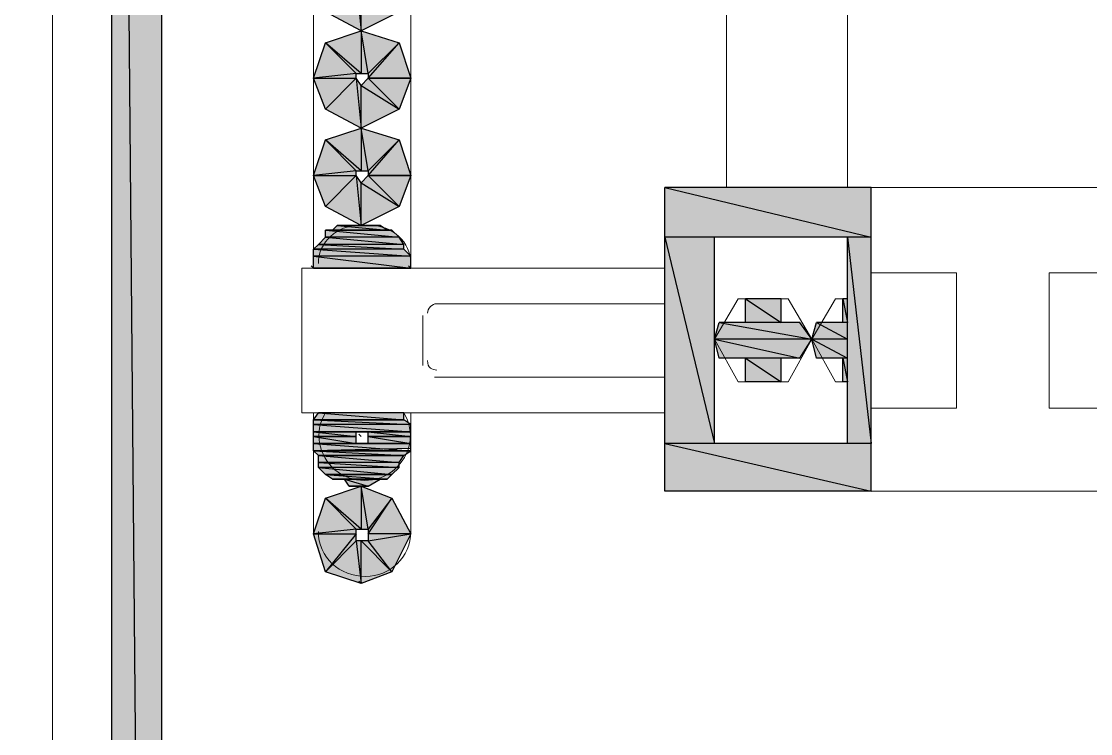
# Model space of a CAD drawing. Header units: millimetres. Extents: x 50 to 186, y -32 to 33.
# Drawn here: x 116.082 to 116.711, y -11.25 to -10.831 of the extents above; entities that cross this region are included whole.
import ezdxf

# ---------------------------------------------------------------- set-up
doc = ezdxf.new("R2010")
doc.units = ezdxf.units.MM
doc.layers.add('Prumada Eletrica', color=40, linetype='Continuous', lineweight=30)

msp = doc.modelspace()

# ---------------------------------------------------------------- hatches: boundary and pattern name
at = {"layer": 'Prumada Eletrica', "true_color": 0x000007}
h = msp.add_hatch(color=7, dxfattribs=at)
h.paths.add_polyline_path([(116.16438, -9.68853), (116.13505, -9.68853), (116.16438, -13.03237)])
h.paths.add_polyline_path([(116.13505, -9.68853), (116.16438, -13.03237), (116.13505, -13.03237)])
h = msp.add_hatch(color=7, dxfattribs=at)
h.paths.add_polyline_path([(116.26076, -10.82549), (116.27892, -10.80734), (116.28171, -10.83667)])
h.paths.add_polyline_path([(116.27892, -10.80734), (116.28171, -10.83667), (116.28171, -10.81153)])
h.paths.add_polyline_path([(116.28171, -10.83667), (116.28171, -10.81153), (116.30406, -10.82549)])
h.paths.add_polyline_path([(116.28171, -10.81153), (116.30406, -10.82549), (116.2859, -10.80734)])
h.paths.add_polyline_path([(116.30406, -10.82549), (116.2859, -10.80734), (116.31104, -10.80734)])
h = msp.add_hatch(color=7, dxfattribs=at)
h.paths.add_polyline_path([(116.31104, -10.8646), (116.2859, -10.8646), (116.30406, -10.84365)])
h.paths.add_polyline_path([(116.2859, -10.8646), (116.30406, -10.84365), (116.2859, -10.86181)])
h.paths.add_polyline_path([(116.30406, -10.84365), (116.2859, -10.86181), (116.28171, -10.83667)])
h.paths.add_polyline_path([(116.2859, -10.86181), (116.28171, -10.83667), (116.28171, -10.86181)])
h.paths.add_polyline_path([(116.28171, -10.83667), (116.28171, -10.86181), (116.26076, -10.84365)])
h.paths.add_polyline_path([(116.28171, -10.86181), (116.26076, -10.84365), (116.27892, -10.86181)])
h.paths.add_polyline_path([(116.26076, -10.84365), (116.27892, -10.86181), (116.25378, -10.8646)])
h.paths.add_polyline_path([(116.27892, -10.86181), (116.25378, -10.8646), (116.27892, -10.8646)])
h.paths.add_polyline_path([(116.25378, -10.8646), (116.27892, -10.8646), (116.26076, -10.88276)])
h = msp.add_hatch(color=7, dxfattribs=at)
h.paths.add_polyline_path([(116.26076, -10.88276), (116.27892, -10.8646), (116.28171, -10.89394)])
h.paths.add_polyline_path([(116.27892, -10.8646), (116.28171, -10.89394), (116.28171, -10.86879)])
h.paths.add_polyline_path([(116.28171, -10.89394), (116.28171, -10.86879), (116.30406, -10.88276)])
h.paths.add_polyline_path([(116.28171, -10.86879), (116.30406, -10.88276), (116.2859, -10.8646)])
h.paths.add_polyline_path([(116.30406, -10.88276), (116.2859, -10.8646), (116.31104, -10.8646)])
h = msp.add_hatch(color=7, dxfattribs=at)
h.paths.add_polyline_path([(116.31104, -10.92187), (116.2859, -10.92187), (116.30406, -10.90092)])
h.paths.add_polyline_path([(116.2859, -10.92187), (116.30406, -10.90092), (116.2859, -10.91908)])
h.paths.add_polyline_path([(116.30406, -10.90092), (116.2859, -10.91908), (116.28171, -10.89394)])
h.paths.add_polyline_path([(116.2859, -10.91908), (116.28171, -10.89394), (116.28171, -10.91908)])
h.paths.add_polyline_path([(116.28171, -10.89394), (116.28171, -10.91908), (116.26076, -10.90092)])
h.paths.add_polyline_path([(116.28171, -10.91908), (116.26076, -10.90092), (116.27892, -10.91908)])
h.paths.add_polyline_path([(116.26076, -10.90092), (116.27892, -10.91908), (116.25378, -10.92187)])
h.paths.add_polyline_path([(116.27892, -10.91908), (116.25378, -10.92187), (116.27892, -10.92187)])
h.paths.add_polyline_path([(116.25378, -10.92187), (116.27892, -10.92187), (116.26076, -10.94003)])
h = msp.add_hatch(color=7, dxfattribs=at)
h.paths.add_polyline_path([(116.26076, -10.94003), (116.27892, -10.92187), (116.28171, -10.9512)])
h.paths.add_polyline_path([(116.27892, -10.92187), (116.28171, -10.9512), (116.28171, -10.92606)])
h.paths.add_polyline_path([(116.28171, -10.9512), (116.28171, -10.92606), (116.30406, -10.94003)])
h.paths.add_polyline_path([(116.28171, -10.92606), (116.30406, -10.94003), (116.2859, -10.92187)])
h.paths.add_polyline_path([(116.30406, -10.94003), (116.2859, -10.92187), (116.31104, -10.92187)])
h = msp.add_hatch(color=7, dxfattribs=at)
h.paths.add_polyline_path([(116.58201, -10.92885), (116.4605, -10.92885), (116.58201, -10.95819)])
h.paths.add_polyline_path([(116.4605, -10.92885), (116.58201, -10.95819), (116.4605, -10.95819)])
h = msp.add_hatch(color=7, dxfattribs=at)
h.paths.add_polyline_path([(116.29289, -10.9512), (116.26774, -10.9512), (116.29708, -10.954)])
h.paths.add_polyline_path([(116.26774, -10.9512), (116.29708, -10.954), (116.26495, -10.954)])
h = msp.add_hatch(color=7, dxfattribs=at)
h.paths.add_polyline_path([(116.30406, -10.95819), (116.26076, -10.95819), (116.30685, -10.96238)])
h.paths.add_polyline_path([(116.26076, -10.95819), (116.30685, -10.96238), (116.25657, -10.96238)])
h = msp.add_hatch(color=7, dxfattribs=at)
h.paths.add_polyline_path([(116.29987, -10.954), (116.26076, -10.954), (116.30406, -10.95819)])
h.paths.add_polyline_path([(116.26076, -10.954), (116.30406, -10.95819), (116.26076, -10.95819)])
h = msp.add_hatch(color=7, dxfattribs=at)
h.paths.add_polyline_path([(116.48983, -10.95819), (116.4605, -10.95819), (116.48983, -11.0797)])
h.paths.add_polyline_path([(116.4605, -10.95819), (116.48983, -11.0797), (116.4605, -11.0797)])
h = msp.add_hatch(color=7, dxfattribs=at)
h.paths.add_polyline_path([(116.58201, -10.95819), (116.56805, -10.95819), (116.58201, -11.0797)])
h.paths.add_polyline_path([(116.56805, -10.95819), (116.58201, -11.0797), (116.56805, -11.0797)])
h = msp.add_hatch(color=7, dxfattribs=at)
h.paths.add_polyline_path([(116.30685, -10.96238), (116.25657, -10.96238), (116.30685, -10.96517)])
h.paths.add_polyline_path([(116.25657, -10.96238), (116.30685, -10.96517), (116.25378, -10.96517)])
h = msp.add_hatch(color=7, dxfattribs=at)
h.paths.add_polyline_path([(116.30685, -10.96517), (116.25378, -10.96517), (116.31104, -10.96936)])
h.paths.add_polyline_path([(116.25378, -10.96517), (116.31104, -10.96936), (116.25378, -10.96936)])
h = msp.add_hatch(color=7, dxfattribs=at)
h.paths.add_polyline_path([(116.31104, -10.96936), (116.25378, -10.96936), (116.31104, -10.97634)])
h.paths.add_polyline_path([(116.25378, -10.96936), (116.31104, -10.97634), (116.25378, -10.97634)])
h.paths.add_polyline_path([(116.31104, -10.97634), (116.25378, -10.97634)])
h.paths.add_polyline_path([(116.25378, -10.97634), (116.31104, -10.97634)])
h = msp.add_hatch(color=7, dxfattribs=at)
h.paths.add_polyline_path([(116.52894, -10.9945), (116.50799, -10.9945), (116.52894, -11.00847)])
h.paths.add_polyline_path([(116.50799, -10.9945), (116.52894, -11.00847), (116.50799, -11.00847)])
h = msp.add_hatch(color=7, dxfattribs=at)
h.paths.add_polyline_path([(116.56805, -10.9945), (116.56525, -10.9945), (116.56805, -11.00847)])
h.paths.add_polyline_path([(116.56525, -10.9945), (116.56805, -11.00847), (116.56525, -11.00847)])
h = msp.add_hatch(color=7, dxfattribs=at)
h.paths.add_polyline_path([(116.54011, -11.00847), (116.49262, -11.00847), (116.5471, -11.01825)])
h.paths.add_polyline_path([(116.49262, -11.00847), (116.5471, -11.01825), (116.48983, -11.01825)])
h = msp.add_hatch(color=7, dxfattribs=at)
h.paths.add_polyline_path([(116.56805, -11.00847), (116.54989, -11.00847), (116.56805, -11.01825)])
h.paths.add_polyline_path([(116.54989, -11.00847), (116.56805, -11.01825), (116.5471, -11.01825)])
h = msp.add_hatch(color=7, dxfattribs=at)
h.paths.add_polyline_path([(116.5471, -11.01825), (116.48983, -11.01825), (116.54011, -11.02942)])
h.paths.add_polyline_path([(116.48983, -11.01825), (116.54011, -11.02942), (116.49262, -11.02942)])
h = msp.add_hatch(color=7, dxfattribs=at)
h.paths.add_polyline_path([(116.56805, -11.01825), (116.5471, -11.01825), (116.56805, -11.02942)])
h.paths.add_polyline_path([(116.5471, -11.01825), (116.56805, -11.02942), (116.54989, -11.02942)])
h = msp.add_hatch(color=7, dxfattribs=at)
h.paths.add_polyline_path([(116.52894, -11.02942), (116.50799, -11.02942), (116.52894, -11.04339)])
h.paths.add_polyline_path([(116.50799, -11.02942), (116.52894, -11.04339), (116.50799, -11.04339)])
h = msp.add_hatch(color=7, dxfattribs=at)
h.paths.add_polyline_path([(116.56805, -11.02942), (116.56525, -11.02942), (116.56805, -11.04339)])
h.paths.add_polyline_path([(116.56525, -11.02942), (116.56805, -11.04339), (116.56525, -11.04339)])
h = msp.add_hatch(color=7, dxfattribs=at)
h.paths.add_polyline_path([(116.30685, -11.06155), (116.25657, -11.06155), (116.30685, -11.06574)])
h.paths.add_polyline_path([(116.25657, -11.06155), (116.30685, -11.06574), (116.25378, -11.06574)])
h.paths.add_polyline_path([(116.30685, -11.06574), (116.25378, -11.06574)])
h.paths.add_polyline_path([(116.25378, -11.06574), (116.30685, -11.06574)])
h = msp.add_hatch(color=7, dxfattribs=at)
h.paths.add_polyline_path([(116.30685, -11.06574), (116.25378, -11.06574), (116.31104, -11.06853)])
h.paths.add_polyline_path([(116.25378, -11.06574), (116.31104, -11.06853), (116.25378, -11.06853)])
h = msp.add_hatch(color=7, dxfattribs=at)
h.paths.add_polyline_path([(116.31104, -11.06853), (116.25378, -11.06853), (116.31104, -11.07272)])
h.paths.add_polyline_path([(116.25378, -11.06853), (116.31104, -11.07272), (116.25378, -11.07272)])
h.paths.add_polyline_path([(116.31104, -11.07272), (116.25378, -11.07272)])
h.paths.add_polyline_path([(116.25378, -11.07272), (116.31104, -11.07272)])
h.paths.add_polyline_path([(116.31104, -11.07272), (116.28171, -11.07272)])
h.paths.add_polyline_path([(116.31104, -11.07272), (116.28171, -11.07272)])
h = msp.add_hatch(color=7, dxfattribs=at)
h.paths.add_polyline_path([(116.27892, -11.07272), (116.25378, -11.07272)])
h.paths.add_polyline_path([(116.27892, -11.07272), (116.25378, -11.07272), (116.28171, -11.07272)])
h = msp.add_hatch(color=7, dxfattribs=at)
h.paths.add_polyline_path([(116.27892, -11.07272), (116.25378, -11.07272), (116.27892, -11.07551)])
h.paths.add_polyline_path([(116.25378, -11.07272), (116.27892, -11.07551), (116.25378, -11.07551)])
h.paths.add_polyline_path([(116.27892, -11.07551), (116.25378, -11.07551)])
h.paths.add_polyline_path([(116.25378, -11.07551), (116.27892, -11.07551)])
h = msp.add_hatch(color=7, dxfattribs=at)
h.paths.add_polyline_path([(116.27892, -11.07551), (116.25378, -11.07551), (116.27892, -11.0797)])
h.paths.add_polyline_path([(116.25378, -11.07551), (116.27892, -11.0797), (116.25378, -11.0797)])
h = msp.add_hatch(color=7, dxfattribs=at)
h.paths.add_polyline_path([(116.31104, -11.07272), (116.2859, -11.07272), (116.31104, -11.07551)])
h.paths.add_polyline_path([(116.2859, -11.07272), (116.31104, -11.07551), (116.2859, -11.07551)])
h = msp.add_hatch(color=7, dxfattribs=at)
h.paths.add_polyline_path([(116.31104, -11.07551), (116.2859, -11.07551), (116.31104, -11.0797)])
h.paths.add_polyline_path([(116.2859, -11.07551), (116.31104, -11.0797), (116.2859, -11.0797)])
h = msp.add_hatch(color=7, dxfattribs=at)
h.paths.add_polyline_path([(116.28171, -11.0797), (116.25378, -11.0797)])
h.paths.add_polyline_path([(116.28171, -11.0797), (116.25378, -11.0797), (116.27892, -11.0797)])
h = msp.add_hatch(color=7, dxfattribs=at)
h.paths.add_polyline_path([(116.31104, -11.0797), (116.25378, -11.0797), (116.31104, -11.08389)])
h.paths.add_polyline_path([(116.25378, -11.0797), (116.31104, -11.08389), (116.25378, -11.08389)])
h.paths.add_polyline_path([(116.31104, -11.08389), (116.25378, -11.08389)])
h.paths.add_polyline_path([(116.25378, -11.08389), (116.31104, -11.08389), (116.31104, -11.0825)])
h = msp.add_hatch(color=7, dxfattribs=at)
h.paths.add_polyline_path([(116.31104, -11.08389), (116.25378, -11.08389), (116.30685, -11.08669)])
h.paths.add_polyline_path([(116.25378, -11.08389), (116.30685, -11.08669), (116.25657, -11.08669)])
h.paths.add_polyline_path([(116.30685, -11.08669), (116.25657, -11.08669)])
h.paths.add_polyline_path([(116.25657, -11.08669), (116.30685, -11.08669)])
h = msp.add_hatch(color=7, dxfattribs=at)
h.paths.add_polyline_path([(116.58201, -11.0797), (116.4605, -11.0797), (116.58201, -11.10764)])
h.paths.add_polyline_path([(116.4605, -11.0797), (116.58201, -11.10764), (116.4605, -11.10764)])
h = msp.add_hatch(color=7, dxfattribs=at)
h.paths.add_polyline_path([(116.30685, -11.08669), (116.25657, -11.08669), (116.30406, -11.09088)])
h.paths.add_polyline_path([(116.25657, -11.08669), (116.30406, -11.09088), (116.25657, -11.09088)])
h = msp.add_hatch(color=7, dxfattribs=at)
h.paths.add_polyline_path([(116.30406, -11.09088), (116.25657, -11.09088), (116.30406, -11.09367)])
h.paths.add_polyline_path([(116.25657, -11.09088), (116.30406, -11.09367), (116.25657, -11.09367)])
h = msp.add_hatch(color=7, dxfattribs=at)
h.paths.add_polyline_path([(116.30406, -11.09367), (116.25657, -11.09367), (116.29987, -11.09786)])
h.paths.add_polyline_path([(116.25657, -11.09367), (116.29987, -11.09786), (116.26076, -11.09786)])
h.paths.add_polyline_path([(116.29987, -11.09786), (116.26076, -11.09786)])
h.paths.add_polyline_path([(116.26076, -11.09786), (116.29987, -11.09786)])
h = msp.add_hatch(color=7, dxfattribs=at)
h.paths.add_polyline_path([(116.29987, -11.09786), (116.26076, -11.09786), (116.29708, -11.10066)])
h.paths.add_polyline_path([(116.26076, -11.09786), (116.29708, -11.10066), (116.26495, -11.10066)])
h.paths.add_polyline_path([(116.29708, -11.10066), (116.26495, -11.10066), (116.26774, -11.10066)])
msp.add_hatch(color=7, dxfattribs=at).paths.add_polyline_path([(116.26495, -11.10066), (116.29708, -11.10066), (116.29568, -11.10066)])
h = msp.add_hatch(color=7, dxfattribs=at)
h.paths.add_polyline_path([(116.29708, -11.10066), (116.26774, -11.10066), (116.29289, -11.10066)])
h.paths.add_polyline_path([(116.26774, -11.10066), (116.29289, -11.10066), (116.27193, -11.10066)])
h.paths.add_polyline_path([(116.29289, -11.10066), (116.27193, -11.10066)])
h.paths.add_polyline_path([(116.27193, -11.10066), (116.29289, -11.10066)])
h = msp.add_hatch(color=7, dxfattribs=at)
h.paths.add_polyline_path([(116.29289, -11.10066), (116.27193, -11.10066), (116.2859, -11.10485)])
h.paths.add_polyline_path([(116.27193, -11.10066), (116.2859, -11.10485), (116.27473, -11.10485)])
h = msp.add_hatch(color=7, dxfattribs=at)
h.paths.add_polyline_path([(116.29987, -11.15513), (116.2859, -11.13697), (116.31104, -11.13278)])
h.paths.add_polyline_path([(116.2859, -11.13697), (116.31104, -11.13278), (116.2859, -11.13278)])
h.paths.add_polyline_path([(116.31104, -11.13278), (116.2859, -11.13278), (116.29987, -11.11183)])
h.paths.add_polyline_path([(116.2859, -11.13278), (116.29987, -11.11183), (116.2859, -11.12999)])
h.paths.add_polyline_path([(116.29987, -11.11183), (116.2859, -11.12999), (116.28171, -11.10485)])
h.paths.add_polyline_path([(116.2859, -11.12999), (116.28171, -11.10485), (116.28171, -11.12999)])
h.paths.add_polyline_path([(116.28171, -11.10485), (116.28171, -11.12999), (116.26076, -11.11183)])
h.paths.add_polyline_path([(116.28171, -11.12999), (116.26076, -11.11183), (116.27892, -11.12999)])
h.paths.add_polyline_path([(116.26076, -11.11183), (116.27892, -11.12999), (116.25378, -11.13278)])
h.paths.add_polyline_path([(116.27892, -11.12999), (116.25378, -11.13278), (116.27892, -11.13278)])
h.paths.add_polyline_path([(116.25378, -11.13278), (116.27892, -11.13278), (116.26076, -11.15513)])
h.paths.add_polyline_path([(116.27892, -11.13278), (116.26076, -11.15513), (116.27892, -11.13697)])
h.paths.add_polyline_path([(116.26076, -11.15513), (116.27892, -11.13697), (116.28171, -11.16211)])
h.paths.add_polyline_path([(116.27892, -11.13697), (116.28171, -11.16211), (116.28171, -11.13697)])
h.paths.add_polyline_path([(116.28171, -11.16211), (116.28171, -11.13697), (116.29987, -11.15513)])
h.paths.add_polyline_path([(116.28171, -11.13697), (116.29987, -11.15513), (116.2859, -11.13697)])

# ---------------------------------------------------------------- linework, layer by layer
at = {"layer": 'Prumada Eletrica', "color": 7, "linetype": 'Continuous', "lineweight": 20, "true_color": 0x000007}
for points in [[(114.24803, -9.32817), (116.10013, -9.32817), (116.10013, -13.03237), (114.24803, -13.03237)], [(116.10013, -9.32817), (117.95223, -9.32817), (117.95223, -13.03237), (116.10013, -13.03237)], [(117.02618, -10.92885), (117.60165, -10.92885), (117.60165, -11.10764), (116.4605, -11.10764), (116.4605, -10.92885)], [(116.58201, -11.05875), (116.6323, -11.05875), (116.6323, -10.97914), (116.58201, -10.97914)], [(116.68677, -11.05875), (116.73566, -11.05875), (116.73566, -10.97914), (116.68677, -10.97914)], [(116.5038, -10.9945), (116.48983, -11.01825), (116.5038, -11.04339), (116.53313, -11.04339), (116.5471, -11.01825), (116.53313, -10.9945)]]:
    msp.add_lwpolyline(points, close=True, dxfattribs=at)
for points in [[(116.16438, -13.03237), (116.16438, -9.47483), (116.16438, -9.47483)], [(116.10013, -9.55305), (116.10013, -13.03237), (114.24803, -13.03237), (114.24803, -9.55305)], [(117.95223, -9.55305), (117.95223, -13.03237), (116.10013, -13.03237), (116.10013, -9.55305)], [(116.13505, -9.68853), (116.13505, -13.03237), (116.16438, -13.03237), (116.12108, -13.03237)], [(116.25378, -10.97634), (116.25378, -10.06845), (116.25378, -10.06845)], [(116.31104, -10.06845), (116.31104, -10.97634), (116.31104, -10.97634)], [(116.56805, -10.92885), (116.56805, -10.58665), (116.56805, -10.58665)], [(116.49681, -10.92885), (116.49681, -10.81572), (116.56805, -10.81572)], [(116.58201, -10.92885), (116.58201, -11.10764), (116.58201, -11.10764)], [(116.2859, -10.9512), (116.28171, -10.9512), (116.27892, -10.9512)], [(116.56805, -10.95819), (116.48983, -10.95819), (116.48983, -11.0797), (116.56805, -11.0797)], [(116.56805, -10.95819), (116.56805, -11.0797), (116.56805, -11.0797)], [(116.4605, -10.97634), (116.24679, -10.97634), (116.24679, -11.06155), (116.4605, -11.06155)], [(116.24679, -10.97634), (116.35434, -10.97634), (116.35434, -10.97634)], [(116.25378, -10.97634), (116.25238, -10.97495), (116.25238, -10.97495)], [(116.31104, -10.97634), (116.30965, -10.97495), (116.30965, -10.97495)], [(116.50799, -10.9945), (116.50799, -11.00847), (116.50799, -11.00847)], [(116.52894, -10.9945), (116.52894, -11.00847), (116.52894, -11.00847)], [(116.56805, -10.9945), (116.56106, -10.9945), (116.5471, -11.01825), (116.56106, -11.04339), (116.56805, -11.04339)], [(116.56106, -10.9945), (116.56525, -10.9945), (116.56525, -11.00847)], [(116.32501, -10.9973), (116.4605, -10.9973), (116.4605, -10.9973)], [(116.31803, -11.03361), (116.31803, -11.00428), (116.31803, -11.00428)], [(116.49262, -11.00847), (116.50799, -11.00847), (116.50799, -11.00847)], [(116.52894, -11.00847), (116.54011, -11.00847), (116.54011, -11.00847)], [(116.54989, -11.00847), (116.56525, -11.00847), (116.56525, -11.00847)], [(116.49262, -11.02942), (116.50799, -11.02942), (116.50799, -11.02942)], [(116.50799, -11.02942), (116.50799, -11.04339), (116.50799, -11.04339)], [(116.52894, -11.02942), (116.52894, -11.04339), (116.52894, -11.04339)], [(116.52894, -11.02942), (116.54011, -11.02942), (116.54011, -11.02942)], [(116.54989, -11.02942), (116.56525, -11.02942), (116.56525, -11.02942)], [(116.56525, -11.02942), (116.56525, -11.04339), (116.56525, -11.04339)], [(116.4605, -11.0406), (116.32501, -11.0406), (116.32501, -11.0406)], [(116.25378, -11.13278), (116.25378, -11.06155), (116.25378, -11.06155)], [(116.31104, -11.06155), (116.31104, -11.13278), (116.31104, -11.13278)], [(116.28171, -11.07551), (116.28031, -11.07412), (116.28031, -11.07412)], [(116.28171, -11.16211), (116.28031, -11.16072), (116.28031, -11.16072)]]:
    msp.add_lwpolyline(points, dxfattribs=at)
at = {"layer": 'Prumada Eletrica', "color": 7, "linetype": 'Continuous', "lineweight": -2, "true_color": 0x000007}
for points in [[(116.16438, -9.68853), (116.13505, -9.68853), (116.16438, -13.03237)], [(116.13505, -9.68853), (116.16438, -13.03237), (116.13505, -13.03237)], [(116.26076, -10.82549), (116.27892, -10.80734), (116.28171, -10.83667)], [(116.27892, -10.80734), (116.28171, -10.83667), (116.28171, -10.81153)], [(116.28171, -10.83667), (116.28171, -10.81153), (116.30406, -10.82549)], [(116.28171, -10.83667), (116.28171, -10.86181), (116.26076, -10.84365)], [(116.30406, -10.84365), (116.2859, -10.86181), (116.28171, -10.83667)], [(116.2859, -10.86181), (116.28171, -10.83667), (116.28171, -10.86181)], [(116.26076, -10.84365), (116.27892, -10.86181), (116.25378, -10.8646)], [(116.28171, -10.86181), (116.26076, -10.84365), (116.27892, -10.86181)], [(116.31104, -10.8646), (116.2859, -10.8646), (116.30406, -10.84365)], [(116.2859, -10.8646), (116.30406, -10.84365), (116.2859, -10.86181)], [(116.27892, -10.86181), (116.25378, -10.8646), (116.27892, -10.8646)], [(116.25378, -10.8646), (116.27892, -10.8646), (116.26076, -10.88276)], [(116.26076, -10.88276), (116.27892, -10.8646), (116.28171, -10.89394)], [(116.27892, -10.8646), (116.28171, -10.89394), (116.28171, -10.86879)], [(116.28171, -10.86879), (116.30406, -10.88276), (116.2859, -10.8646)], [(116.30406, -10.88276), (116.2859, -10.8646), (116.31104, -10.8646)], [(116.28171, -10.89394), (116.28171, -10.86879), (116.30406, -10.88276)], [(116.28171, -10.89394), (116.28171, -10.91908), (116.26076, -10.90092)], [(116.30406, -10.90092), (116.2859, -10.91908), (116.28171, -10.89394)], [(116.2859, -10.91908), (116.28171, -10.89394), (116.28171, -10.91908)], [(116.26076, -10.90092), (116.27892, -10.91908), (116.25378, -10.92187)], [(116.28171, -10.91908), (116.26076, -10.90092), (116.27892, -10.91908)], [(116.31104, -10.92187), (116.2859, -10.92187), (116.30406, -10.90092)], [(116.2859, -10.92187), (116.30406, -10.90092), (116.2859, -10.91908)], [(116.27892, -10.91908), (116.25378, -10.92187), (116.27892, -10.92187)], [(116.25378, -10.92187), (116.27892, -10.92187), (116.26076, -10.94003)], [(116.26076, -10.94003), (116.27892, -10.92187), (116.28171, -10.9512)], [(116.27892, -10.92187), (116.28171, -10.9512), (116.28171, -10.92606)], [(116.28171, -10.92606), (116.30406, -10.94003), (116.2859, -10.92187)], [(116.28171, -10.9512), (116.28171, -10.92606), (116.30406, -10.94003)], [(116.30406, -10.94003), (116.2859, -10.92187), (116.31104, -10.92187)], [(116.58201, -10.92885), (116.4605, -10.92885), (116.58201, -10.95819)], [(116.4605, -10.92885), (116.58201, -10.95819), (116.4605, -10.95819)], [(116.26774, -10.9512), (116.29708, -10.954), (116.26495, -10.954)], [(116.27473, -10.9512), (116.29289, -10.9512), (116.26774, -10.9512)], [(116.29289, -10.9512), (116.26774, -10.9512), (116.29708, -10.954)], [(116.27892, -10.9512), (116.28869, -10.9512), (116.27473, -10.9512)], [(116.28869, -10.9512), (116.27473, -10.9512), (116.29289, -10.9512)], [(116.2859, -10.9512), (116.27892, -10.9512), (116.28869, -10.9512)], [(116.26076, -10.95819), (116.30685, -10.96238), (116.25657, -10.96238)], [(116.26495, -10.954), (116.29987, -10.954), (116.26076, -10.954)], [(116.29987, -10.954), (116.26076, -10.954), (116.30406, -10.95819)], [(116.26076, -10.954), (116.30406, -10.95819), (116.26076, -10.95819)], [(116.30406, -10.95819), (116.26076, -10.95819), (116.30685, -10.96238)], [(116.29708, -10.954), (116.26495, -10.954), (116.29987, -10.954)], [(116.48983, -10.95819), (116.4605, -10.95819), (116.48983, -11.0797)], [(116.4605, -10.95819), (116.48983, -11.0797), (116.4605, -11.0797)], [(116.58201, -10.95819), (116.56805, -10.95819), (116.58201, -11.0797)], [(116.56805, -10.95819), (116.58201, -11.0797), (116.56805, -11.0797)], [(116.25657, -10.96238), (116.30685, -10.96517), (116.25378, -10.96517)], [(116.30685, -10.96517), (116.25378, -10.96517), (116.31104, -10.96936)], [(116.25378, -10.96517), (116.31104, -10.96936), (116.25378, -10.96936)], [(116.30685, -10.96238), (116.25657, -10.96238), (116.30685, -10.96517)], [(116.31104, -10.96936), (116.25378, -10.96936), (116.31104, -10.97634)], [(116.25378, -10.96936), (116.31104, -10.97634), (116.25378, -10.97634)], [(116.31104, -10.97634), (116.25378, -10.97634)], [(116.25378, -10.97634), (116.31104, -10.97634), (116.31104, -10.97634)], [(116.52894, -10.9945), (116.50799, -10.9945), (116.52894, -11.00847)], [(116.50799, -10.9945), (116.52894, -11.00847), (116.50799, -11.00847)], [(116.56805, -10.9945), (116.56525, -10.9945), (116.56805, -11.00847)], [(116.56525, -10.9945), (116.56805, -11.00847), (116.56525, -11.00847)], [(116.49262, -11.00847), (116.5471, -11.01825), (116.48983, -11.01825)], [(116.54011, -11.00847), (116.49262, -11.00847), (116.5471, -11.01825)], [(116.54989, -11.00847), (116.56805, -11.01825), (116.5471, -11.01825)], [(116.56805, -11.00847), (116.54989, -11.00847), (116.56805, -11.01825)], [(116.5471, -11.01825), (116.48983, -11.01825), (116.54011, -11.02942)], [(116.48983, -11.01825), (116.54011, -11.02942), (116.49262, -11.02942)], [(116.56805, -11.01825), (116.5471, -11.01825), (116.56805, -11.02942)], [(116.5471, -11.01825), (116.56805, -11.02942), (116.54989, -11.02942)], [(116.52894, -11.02942), (116.50799, -11.02942), (116.52894, -11.04339)], [(116.50799, -11.02942), (116.52894, -11.04339), (116.50799, -11.04339)], [(116.56805, -11.02942), (116.56525, -11.02942), (116.56805, -11.04339)], [(116.56525, -11.02942), (116.56805, -11.04339), (116.56525, -11.04339)], [(116.25657, -11.06155), (116.30685, -11.06574), (116.25378, -11.06574)], [(116.30685, -11.06574), (116.25378, -11.06574)], [(116.25378, -11.06574), (116.30685, -11.06574), (116.30685, -11.06574)], [(116.30685, -11.06574), (116.25378, -11.06574), (116.31104, -11.06853)], [(116.25378, -11.06574), (116.31104, -11.06853), (116.25378, -11.06853)], [(116.30685, -11.06155), (116.25657, -11.06155), (116.30685, -11.06574)], [(116.31104, -11.06853), (116.25378, -11.06853), (116.31104, -11.07272)], [(116.25378, -11.06853), (116.31104, -11.07272), (116.25378, -11.07272)], [(116.31104, -11.07272), (116.25378, -11.07272)], [(116.25378, -11.07272), (116.31104, -11.07272), (116.31104, -11.07272)], [(116.25378, -11.07272), (116.28171, -11.07272), (116.28171, -11.07272)], [(116.28171, -11.07272), (116.28171, -11.07272), (116.25378, -11.07272)], [(116.27892, -11.07272), (116.27892, -11.07272), (116.25378, -11.07272)], [(116.27892, -11.07272), (116.25378, -11.07272), (116.28171, -11.07272)], [(116.25378, -11.07272), (116.27892, -11.07272), (116.27892, -11.07272)], [(116.27892, -11.07272), (116.27892, -11.07272), (116.25378, -11.07272)], [(116.25378, -11.07272), (116.27892, -11.07272), (116.27892, -11.07272)], [(116.27892, -11.07272), (116.27892, -11.07272), (116.25378, -11.07272)], [(116.25378, -11.07272), (116.27892, -11.07272), (116.27892, -11.07272)], [(116.27892, -11.07272), (116.27892, -11.07272), (116.25378, -11.07272)], [(116.27892, -11.07272), (116.25378, -11.07272), (116.27892, -11.07551)], [(116.25378, -11.07272), (116.27892, -11.07551), (116.25378, -11.07551)], [(116.27892, -11.07551), (116.25378, -11.07551)], [(116.25378, -11.07551), (116.27892, -11.07551), (116.27892, -11.07551)], [(116.25378, -11.07551), (116.27892, -11.07551), (116.27892, -11.07551)], [(116.27892, -11.07551), (116.27892, -11.07551), (116.25378, -11.07551)], [(116.25378, -11.07551), (116.27892, -11.07551), (116.27892, -11.07551)], [(116.27892, -11.07551), (116.27892, -11.07551), (116.25378, -11.07551)], [(116.25378, -11.07551), (116.27892, -11.07551), (116.27892, -11.07551)], [(116.27892, -11.07551), (116.27892, -11.07551), (116.25378, -11.07551)], [(116.27892, -11.07551), (116.25378, -11.07551)], [(116.25378, -11.07551), (116.27892, -11.07551), (116.27892, -11.07551)], [(116.25378, -11.07551), (116.27892, -11.07551), (116.27892, -11.07551)], [(116.27892, -11.07551), (116.27892, -11.07551), (116.25378, -11.07551)], [(116.25378, -11.07551), (116.27892, -11.07551), (116.27892, -11.07551)], [(116.27892, -11.07551), (116.27892, -11.07551), (116.25378, -11.07551)], [(116.27892, -11.07551), (116.25378, -11.07551), (116.27892, -11.0797)], [(116.25378, -11.07551), (116.27892, -11.0797), (116.25378, -11.0797)], [(116.31104, -11.07272), (116.31104, -11.07272), (116.28171, -11.07272)], [(116.31104, -11.07272), (116.28171, -11.07272)], [(116.28171, -11.07272), (116.31104, -11.07272), (116.31104, -11.07272)], [(116.31104, -11.07272), (116.31104, -11.07272), (116.28171, -11.07272)], [(116.28171, -11.07272), (116.31104, -11.07272), (116.31104, -11.07272)], [(116.31104, -11.07272), (116.31104, -11.07272), (116.28171, -11.07272)], [(116.31104, -11.07272), (116.28171, -11.07272)], [(116.28171, -11.07272), (116.31104, -11.07272), (116.2859, -11.07272)], [(116.2859, -11.07272), (116.31104, -11.07272), (116.31104, -11.07272)], [(116.31104, -11.07272), (116.31104, -11.07272), (116.2859, -11.07272)], [(116.31104, -11.07272), (116.2859, -11.07272), (116.31104, -11.07551)], [(116.2859, -11.07272), (116.31104, -11.07551), (116.2859, -11.07551)], [(116.2859, -11.07551), (116.31104, -11.07551), (116.31104, -11.07551)], [(116.31104, -11.07551), (116.31104, -11.07551), (116.2859, -11.07551)], [(116.2859, -11.07551), (116.31104, -11.07551), (116.31104, -11.07551)], [(116.31104, -11.07551), (116.31104, -11.07551), (116.2859, -11.07551)], [(116.2859, -11.07551), (116.31104, -11.07551), (116.31104, -11.07551)], [(116.31104, -11.07551), (116.31104, -11.07551), (116.2859, -11.07551)], [(116.2859, -11.07551), (116.31104, -11.07551), (116.31104, -11.07551)], [(116.31104, -11.07551), (116.31104, -11.07551), (116.2859, -11.07551)], [(116.2859, -11.07551), (116.31104, -11.07551), (116.31104, -11.07551)], [(116.31104, -11.07551), (116.31104, -11.07551), (116.2859, -11.07551)], [(116.31104, -11.07551), (116.2859, -11.07551)], [(116.2859, -11.07551), (116.31104, -11.07551), (116.31104, -11.07551)], [(116.31104, -11.07551), (116.2859, -11.07551), (116.31104, -11.0797)], [(116.2859, -11.07551), (116.31104, -11.0797), (116.2859, -11.0797)], [(116.25378, -11.0797), (116.27892, -11.0797), (116.27892, -11.0797)], [(116.27892, -11.0797), (116.27892, -11.0797), (116.25378, -11.0797)], [(116.25378, -11.0797), (116.27892, -11.0797), (116.27892, -11.0797)], [(116.27892, -11.0797), (116.27892, -11.0797), (116.25378, -11.0797)], [(116.28171, -11.0797), (116.28171, -11.0797), (116.25378, -11.0797)], [(116.28171, -11.0797), (116.25378, -11.0797), (116.27892, -11.0797)], [(116.25378, -11.0797), (116.28171, -11.0797), (116.28171, -11.0797)], [(116.28171, -11.0797), (116.28171, -11.0797), (116.25378, -11.0797)], [(116.31104, -11.0797), (116.25378, -11.0797), (116.31104, -11.08389)], [(116.25378, -11.0797), (116.31104, -11.08389), (116.25378, -11.08389)], [(116.25378, -11.08389), (116.31104, -11.08389), (116.31104, -11.0825)], [(116.31104, -11.08389), (116.25378, -11.08389)], [(116.31104, -11.08389), (116.25378, -11.08389), (116.30685, -11.08669)], [(116.25378, -11.08389), (116.30685, -11.08669), (116.25657, -11.08669)], [(116.2859, -11.0797), (116.31104, -11.0797), (116.28171, -11.0797)], [(116.28171, -11.0797), (116.31104, -11.0797), (116.31104, -11.0797)], [(116.31104, -11.0797), (116.31104, -11.0797), (116.28171, -11.0797)], [(116.28171, -11.0797), (116.31104, -11.0797), (116.31104, -11.0797)], [(116.31104, -11.0797), (116.31104, -11.0797), (116.28171, -11.0797)], [(116.28171, -11.0797), (116.31104, -11.0797), (116.31104, -11.0797)], [(116.31104, -11.0797), (116.31104, -11.0797), (116.28171, -11.0797)], [(116.31104, -11.0797), (116.2859, -11.0797)], [(116.58201, -11.0797), (116.4605, -11.0797), (116.58201, -11.10764)], [(116.4605, -11.0797), (116.58201, -11.10764), (116.4605, -11.10764)], [(116.30685, -11.08669), (116.25657, -11.08669)], [(116.25657, -11.08669), (116.30685, -11.08669), (116.30685, -11.08669)], [(116.30685, -11.08669), (116.25657, -11.08669), (116.30406, -11.09088)], [(116.25657, -11.08669), (116.30406, -11.09088), (116.25657, -11.09088)], [(116.30406, -11.09088), (116.25657, -11.09088), (116.30406, -11.09367)], [(116.25657, -11.09088), (116.30406, -11.09367), (116.25657, -11.09367)], [(116.30406, -11.09367), (116.25657, -11.09367), (116.29987, -11.09786)], [(116.25657, -11.09367), (116.29987, -11.09786), (116.26076, -11.09786)], [(116.29987, -11.09786), (116.26076, -11.09786)], [(116.26076, -11.09786), (116.29987, -11.09786), (116.29987, -11.09786)], [(116.29987, -11.09786), (116.26076, -11.09786), (116.29708, -11.10066)], [(116.26076, -11.09786), (116.29708, -11.10066), (116.26495, -11.10066)], [(116.29708, -11.10066), (116.26495, -11.10066), (116.26774, -11.10066)], [(116.26495, -11.10066), (116.29708, -11.10066), (116.29568, -11.10066)], [(116.29708, -11.10066), (116.26774, -11.10066), (116.29289, -11.10066)], [(116.26774, -11.10066), (116.29289, -11.10066), (116.27193, -11.10066)], [(116.29289, -11.10066), (116.27193, -11.10066)], [(116.27193, -11.10066), (116.29289, -11.10066), (116.29289, -11.10066)], [(116.29289, -11.10066), (116.27193, -11.10066), (116.2859, -11.10485)], [(116.27193, -11.10066), (116.2859, -11.10485), (116.27473, -11.10485)], [(116.28171, -11.10485), (116.28171, -11.12999), (116.26076, -11.11183)], [(116.27473, -11.10485), (116.27892, -11.10485), (116.2859, -11.10485)], [(116.27473, -11.10485), (116.2859, -11.10485), (116.2859, -11.10485)], [(116.27892, -11.10485), (116.2859, -11.10485), (116.28171, -11.10485)], [(116.29987, -11.11183), (116.2859, -11.12999), (116.28171, -11.10485)], [(116.2859, -11.12999), (116.28171, -11.10485), (116.28171, -11.12999)], [(116.26076, -11.11183), (116.27892, -11.12999), (116.25378, -11.13278)], [(116.28171, -11.12999), (116.26076, -11.11183), (116.27892, -11.12999)], [(116.31104, -11.13278), (116.2859, -11.13278), (116.29987, -11.11183)], [(116.2859, -11.13278), (116.29987, -11.11183), (116.2859, -11.12999)], [(116.27892, -11.12999), (116.25378, -11.13278), (116.27892, -11.13278)], [(116.25378, -11.13278), (116.27892, -11.13278), (116.26076, -11.15513)], [(116.27892, -11.13278), (116.26076, -11.15513), (116.27892, -11.13697)], [(116.29987, -11.15513), (116.2859, -11.13697), (116.31104, -11.13278)], [(116.2859, -11.13697), (116.31104, -11.13278), (116.2859, -11.13278)], [(116.26076, -11.15513), (116.27892, -11.13697), (116.28171, -11.16211)], [(116.27892, -11.13697), (116.28171, -11.16211), (116.28171, -11.13697)], [(116.28171, -11.16211), (116.28171, -11.13697), (116.29987, -11.15513)], [(116.28171, -11.13697), (116.29987, -11.15513), (116.2859, -11.13697)]]:
    msp.add_lwpolyline(points, close=True, dxfattribs=at)
at = {"layer": 'Prumada Eletrica', "color": 7, "linetype": 'Continuous', "lineweight": 20, "true_color": 0x000007}
for points in [[(116.28031, -10.9512), (116.26774, -10.9512), (116.25657, -10.96098), (116.25657, -10.97355)], [(116.31104, -10.97355), (116.31104, -10.96098), (116.29987, -10.9512), (116.2873, -10.9512)], [(116.32641, -10.9973), (116.32361, -10.9973), (116.32082, -11.00009), (116.32082, -11.00288)], [(116.32082, -11.03082), (116.32082, -11.03501), (116.32361, -11.03641), (116.32641, -11.03641)], [(116.25657, -11.13138), (116.25657, -11.14675), (116.26914, -11.15792), (116.2845, -11.15792)], [(116.2845, -11.15792), (116.29847, -11.15792), (116.31104, -11.14675), (116.31104, -11.13138)]]:
    msp.add_open_spline(points, degree=3, dxfattribs=at)
msp.add_open_spline([(116.26076, -11.06155), (116.25378, -11.07272), (116.25657, -11.08669), (116.26635, -11.09507), (116.26635, -11.09507), (116.27612, -11.10345), (116.29149, -11.10345), (116.30127, -11.09507), (116.30127, -11.09507), (116.31104, -11.08669), (116.31384, -11.07272), (116.30685, -11.06155)], degree=3, knots=[0, 0, 0, 0, 0.083333, 0.083333, 0.083333, 0.083334, 0.166667, 0.166667, 0.166667, 0.166668, 1, 1, 1, 1], dxfattribs=at)

doc.saveas('drawing.dxf')
